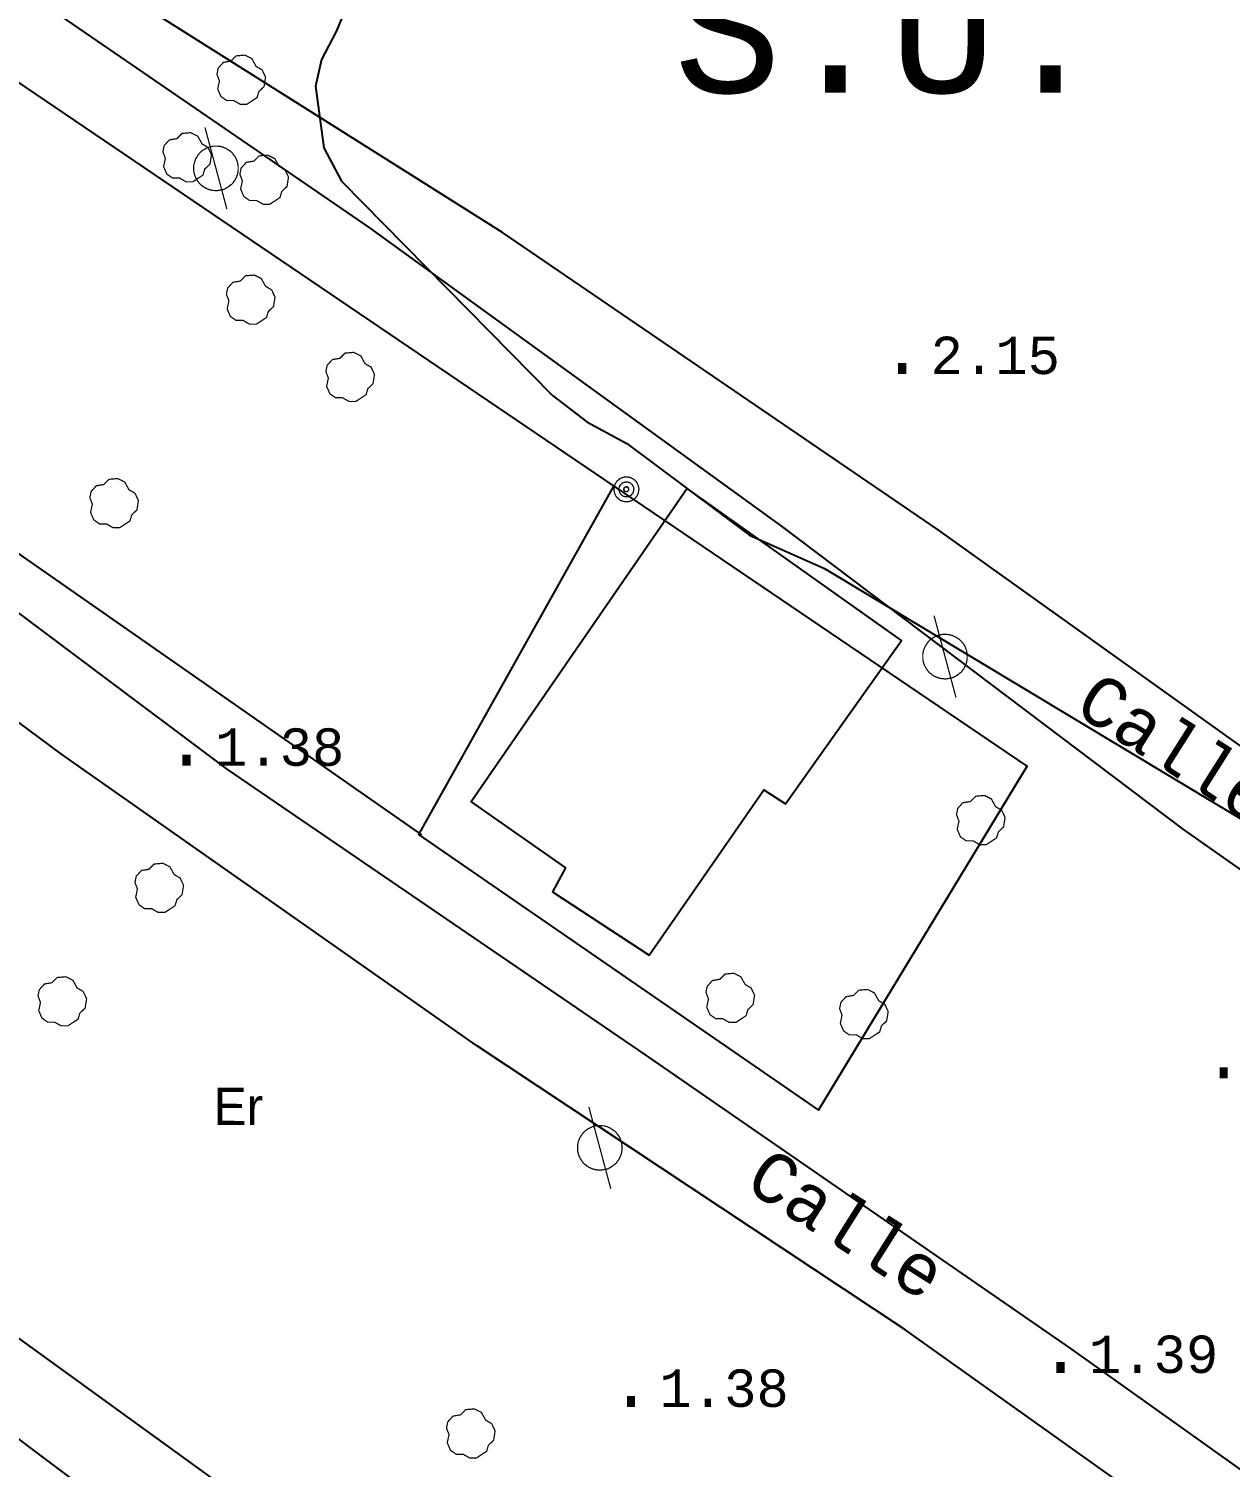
# Model space of a CAD drawing. Extents: x 743000 to 743800, y 4405200 to 4405700.
# Drawn here: x 743333.1 to 743381.3, y 4405561.1 to 4405618.8 of the extents above; entities that cross this region are included whole.
import ezdxf

# ---------------------------------------------------------------- set-up
doc = ezdxf.new("R2010")
doc.units = 0
doc.header["$MEASUREMENT"] = 0
for name, color, linetype in [('2', 7, 'CONTINUOUS'), ('21', 7, 'CONTINUOUS'), ('24', 7, 'CONTINUOUS'), ('41', 7, 'CONTINUOUS'), ('42', 7, 'CONTINUOUS'), ('50', 7, 'CONTINUOUS'), ('51', 7, 'CONTINUOUS'), ('6', 7, 'CONTINUOUS'), ('7', 7, 'CONTINUOUS'), ('8', 7, 'CONTINUOUS')]:
    doc.layers.add(name, color=color, linetype=linetype)
doc.styles.add('MONOTXT', font='monotxt', dxfattribs={"height": 0.2})
doc.styles.get("Standard").update_dxf_attribs({"font": 'txt', "height": 0.2})

msp = doc.modelspace()

# ---------------------------------------------------------------- linework, layer by layer
at = {"layer": '2', "color": 7, "linetype": 'Continuous'}
msp.add_3dface([(743800, 4405200), (743800, 4405700), (743000.0000000001, 4405700), (743000.0000000001, 4405200)], dxfattribs=at)
at = {"layer": '21', "color": 30, "linetype": 'Continuous', "elevation": 2}
msp.add_lwpolyline([(743346.48, 4405621.07), (743345.4699999999, 4405618.67), (743344.8799999999, 4405617.54), (743344.64, 4405616.48), (743344.98, 4405614), (743345.69, 4405612.67), (743354.15, 4405604.07), (743355.5299999998, 4405603.01), (743357.1399999999, 4405602.15), (743362.0499999998, 4405598.47), (743365.07, 4405597.13), (743383.1499999998, 4405586.26)], dxfattribs=at)
at = {"layer": '41', "color": 1, "linetype": 'Continuous', "extrusion": (-0.8796627942102503, 0.4755979063055419, 0), "const_width": 0.05, "elevation": 1441405.783523}
msp.add_lwpolyline([(-4228967.374436902, 2.9), (-4228982.891746592, 2.86)], dxfattribs=at)
at = {"layer": '41', "color": 1, "linetype": 'Continuous'}
msp.add_polyline3d([(743356.6, 4405600.43, 3.1), (743348.7700000001, 4405586.47, 3.1), (743364.82, 4405575.41, 3.45), (743373.2000000002, 4405589.2, 3.14), (743331.44, 4405617.49, 2.8), (743324.2900000002, 4405603.6, 2.57), (743348.89, 4405586.45, 3.16)], dxfattribs=at)
at = {"layer": '42', "color": 3, "linetype": 'Continuous', "const_width": 0.05}
for points, elevation in [([(743342.3, 4405616.02), (743341.8899999999, 4405615.75), (743341.6199999999, 4405615.75), (743341.3599999999, 4405615.9), (743341.0799999998, 4405615.9), (743340.8499999999, 4405616.060000001), (743340.7199999999, 4405616.36), (743340.7899999998, 4405616.69), (743340.69, 4405616.95), (743340.74, 4405617.2), (743340.95, 4405617.43), (743341.25, 4405617.48), (743341.4599999998, 4405617.69), (743341.8099999998, 4405617.72), (743342.0899999999, 4405617.58), (743342.26, 4405617.27), (743342.5, 4405617.13), (743342.6399999999, 4405616.84), (743342.5799999998, 4405616.46), (743342.3699999999, 4405616.26), (743342.3, 4405616.02)], 3.57), ([(743340.1299999999, 4405612.91), (743339.72, 4405612.64), (743339.4500000002, 4405612.64), (743339.1900000002, 4405612.79), (743338.9099999998, 4405612.79), (743338.6800000002, 4405612.95), (743338.55, 4405613.25), (743338.62, 4405613.58), (743338.52, 4405613.84), (743338.57, 4405614.09), (743338.78, 4405614.32), (743339.0799999998, 4405614.37), (743339.29, 4405614.58), (743339.64, 4405614.61), (743339.92, 4405614.47), (743340.0899999999, 4405614.16), (743340.3299999998, 4405614.02), (743340.47, 4405613.73), (743340.41, 4405613.35), (743340.2, 4405613.15), (743340.1299999999, 4405612.91)], 3.57), ([(743343.2199999999, 4405612.01), (743342.81, 4405611.74), (743342.5399999998, 4405611.74), (743342.28, 4405611.89), (743342, 4405611.89), (743341.77, 4405612.05), (743341.6400000001, 4405612.35), (743341.7099999998, 4405612.68), (743341.6099999999, 4405612.94), (743341.66, 4405613.19), (743341.8699999999, 4405613.42), (743342.17, 4405613.47), (743342.3799999999, 4405613.68), (743342.7299999999, 4405613.71), (743343.01, 4405613.57), (743343.1800000002, 4405613.26), (743343.4199999998, 4405613.12), (743343.56, 4405612.83), (743343.4999999999, 4405612.45), (743343.2900000002, 4405612.25), (743343.2199999999, 4405612.01)], 3.57), ([(743342.68, 4405607.2), (743342.27, 4405606.93), (743342, 4405606.93), (743341.7399999999, 4405607.08), (743341.4599999998, 4405607.08), (743341.2299999999, 4405607.24), (743341.0999999999, 4405607.54), (743341.1700000002, 4405607.87), (743341.07, 4405608.13), (743341.1199999999, 4405608.38), (743341.33, 4405608.61), (743341.6299999999, 4405608.66), (743341.84, 4405608.87), (743342.1900000002, 4405608.9), (743342.4699999999, 4405608.76), (743342.6399999999, 4405608.45), (743342.8799999999, 4405608.31), (743343.02, 4405608.02), (743342.9599999998, 4405607.64), (743342.75, 4405607.44), (743342.68, 4405607.2)], 3.76), ([(743346.67, 4405604.1), (743346.26, 4405603.83), (743345.99, 4405603.83), (743345.73, 4405603.98), (743345.45, 4405603.98), (743345.22, 4405604.14), (743345.0899999999, 4405604.44), (743345.16, 4405604.77), (743345.0600000002, 4405605.03), (743345.1099999999, 4405605.28), (743345.32, 4405605.51), (743345.6199999999, 4405605.56), (743345.8299999998, 4405605.77), (743346.18, 4405605.8), (743346.4599999998, 4405605.66), (743346.63, 4405605.35), (743346.8699999999, 4405605.21), (743347.01, 4405604.92), (743346.95, 4405604.54), (743346.74, 4405604.34), (743346.67, 4405604.1)], 4.02), ([(743337.2, 4405599.04), (743336.7899999998, 4405598.77), (743336.5199999998, 4405598.77), (743336.2599999999, 4405598.92), (743335.98, 4405598.92), (743335.7499999999, 4405599.08), (743335.62, 4405599.38), (743335.6899999998, 4405599.71), (743335.5899999999, 4405599.97), (743335.64, 4405600.22), (743335.8499999999, 4405600.45), (743336.15, 4405600.5), (743336.3599999999, 4405600.71), (743336.7099999998, 4405600.74), (743336.9899999999, 4405600.6), (743337.16, 4405600.29), (743337.4000000001, 4405600.15), (743337.5399999998, 4405599.86), (743337.4800000002, 4405599.48), (743337.27, 4405599.28), (743337.2, 4405599.04)], 3.59), ([(743371.9699999999, 4405586.33), (743371.56, 4405586.060000001), (743371.29, 4405586.060000001), (743371.03, 4405586.21), (743370.7499999999, 4405586.21), (743370.52, 4405586.37), (743370.39, 4405586.67), (743370.4599999998, 4405587), (743370.3599999999, 4405587.26), (743370.41, 4405587.51), (743370.6199999999, 4405587.74), (743370.92, 4405587.79), (743371.1299999999, 4405588), (743371.4799999999, 4405588.03), (743371.76, 4405587.89), (743371.9300000002, 4405587.58), (743372.1700000002, 4405587.44), (743372.31, 4405587.15), (743372.25, 4405586.77), (743372.04, 4405586.57), (743371.9699999999, 4405586.33)], 4.64), ([(743339.0100000001, 4405583.61), (743338.5999999999, 4405583.34), (743338.33, 4405583.34), (743338.07, 4405583.49), (743337.7899999998, 4405583.49), (743337.56, 4405583.65), (743337.43, 4405583.95), (743337.4999999999, 4405584.28), (743337.4000000001, 4405584.54), (743337.45, 4405584.79), (743337.6600000001, 4405585.02), (743337.9599999998, 4405585.07), (743338.1700000002, 4405585.28), (743338.52, 4405585.31), (743338.8, 4405585.17), (743338.9699999999, 4405584.86), (743339.21, 4405584.72), (743339.35, 4405584.43), (743339.29, 4405584.05), (743339.0799999998, 4405583.85), (743339.0100000001, 4405583.61)], 2.93), ([(743335.12, 4405579.060000001), (743334.7099999998, 4405578.79), (743334.4400000002, 4405578.79), (743334.1799999998, 4405578.94), (743333.8999999998, 4405578.94), (743333.6699999998, 4405579.1), (743333.54, 4405579.4), (743333.6099999999, 4405579.73), (743333.51, 4405579.99), (743333.56, 4405580.24), (743333.77, 4405580.47), (743334.07, 4405580.52), (743334.28, 4405580.73), (743334.6299999999, 4405580.76), (743334.9099999998, 4405580.62), (743335.0799999998, 4405580.310000001), (743335.3200000002, 4405580.17), (743335.4599999998, 4405579.88), (743335.4, 4405579.5), (743335.19, 4405579.3), (743335.12, 4405579.060000001)], 2.93), ([(743361.9200000002, 4405579.2), (743361.51, 4405578.93), (743361.24, 4405578.93), (743360.98, 4405579.08), (743360.6999999998, 4405579.08), (743360.47, 4405579.24), (743360.3399999999, 4405579.54), (743360.41, 4405579.87), (743360.3100000002, 4405580.13), (743360.3599999999, 4405580.38), (743360.5700000002, 4405580.61), (743360.8699999999, 4405580.66), (743361.08, 4405580.87), (743361.4300000002, 4405580.9), (743361.7099999998, 4405580.76), (743361.8799999999, 4405580.45), (743362.12, 4405580.310000001), (743362.26, 4405580.02), (743362.2, 4405579.64), (743361.99, 4405579.44), (743361.9200000002, 4405579.2)], 4.64), ([(743367.28, 4405578.55), (743366.87, 4405578.28), (743366.5999999999, 4405578.28), (743366.34, 4405578.43), (743366.06, 4405578.43), (743365.83, 4405578.59), (743365.7, 4405578.89), (743365.77, 4405579.22), (743365.67, 4405579.48), (743365.72, 4405579.73), (743365.93, 4405579.96), (743366.23, 4405580.01), (743366.44, 4405580.22), (743366.79, 4405580.25), (743367.07, 4405580.11), (743367.2399999999, 4405579.8), (743367.4799999999, 4405579.66), (743367.62, 4405579.37), (743367.56, 4405578.99), (743367.3499999999, 4405578.79), (743367.28, 4405578.55)], 4.64), ([(743351.5099999999, 4405561.73), (743351.0999999999, 4405561.46), (743350.83, 4405561.46), (743350.57, 4405561.61), (743350.2899999998, 4405561.61), (743350.06, 4405561.77), (743349.93, 4405562.07), (743349.9999999999, 4405562.4), (743349.9, 4405562.66), (743349.95, 4405562.91), (743350.16, 4405563.14), (743350.46, 4405563.19), (743350.6700000002, 4405563.4), (743351.0199999998, 4405563.43), (743351.3, 4405563.29), (743351.4699999999, 4405562.98), (743351.7099999998, 4405562.84), (743351.85, 4405562.55), (743351.7899999998, 4405562.17), (743351.58, 4405561.97), (743351.5099999999, 4405561.73)], 2.87)]:
    msp.add_lwpolyline(points, dxfattribs=dict(at, elevation=elevation))
at = {"layer": '51', "color": 1, "linetype": 'Continuous'}
msp.add_polyline3d([(743359.56, 4405600.34, 8.27), (743350.89, 4405587.78, 8.32), (743354.68, 4405585.13, 8.33), (743354.15, 4405584.17, 8.33), (743358.03, 4405581.62, 8.34), (743362.63, 4405588.25, 8.37), (743363.4999999999, 4405587.7, 8.37), (743368.1599999998, 4405594.24, 8.37), (743359.56, 4405600.34, 8.27)], dxfattribs=at)
at = {"layer": '6', "color": 7, "linetype": 'Continuous'}
for points in [[(743456.0899999999, 4405539.79, 3.24), (743454.28, 4405539.12, 3.22), (743453.2999999998, 4405539.37, 2.97), (743449.13, 4405541.79, 2.39), (743436.9499999998, 4405549.84, 2.32), (743420.0499999998, 4405562.37, 1.92), (743403.0199999998, 4405574.43, 1.98), (743385.94, 4405587.03, 2.39), (743369.6300000001, 4405598.68, 2.39), (743352.1499999998, 4405610.61, 2.38), (743334.53, 4405621.72, 2.05)], [(743329.85, 4405620.12, 2), (743327.8199999998, 4405617.02, 1.83), (743322.9000000001, 4405607.42, 1.83), (743322.5599999998, 4405606.04, 1.83), (743322.7399999999, 4405604.62, 1.83), (743323.3999999998, 4405603.08, 1.83), (743324.5799999998, 4405601.43, 1.83), (743341.0799999998, 4405589.08, 1.77), (743357.8699999999, 4405577.63, 1.76), (743374.9, 4405565.88, 1.74), (743391.6900000002, 4405553.92, 1.74)], [(743449.84, 4405532.94, 2.35), (743450.0100000001, 4405534.5, 2.35), (743449.6800000002, 4405535.75, 2.35), (743448.8299999998, 4405536.91, 2.35), (743431.57, 4405549.45, 2.34), (743429.31, 4405551.08, 2.34), (743413.0199999998, 4405563.03, 2.17), (743396.18, 4405574.93, 2.29), (743379.4599999998, 4405586.68, 2.42), (743363.3699999999, 4405598.81, 2.42), (743346.83, 4405610.8, 2.82), (743333.54, 4405619.9, 2.57)], [(743385.7999999998, 4405554.16, 2.02), (743368.29, 4405566.62, 2.02), (743351.0999999999, 4405578, 2.02), (743334.45, 4405589.69, 2.07), (743323.3299999998, 4405597.94, 2.07), (743321.56, 4405599.88, 2.07), (743320.3299999998, 4405600.53, 2.07), (743319.0300000001, 4405599.66, 2.07), (743312.39, 4405584.57, 2.06), (743311.94, 4405583.24, 2.06), (743312.48, 4405582.17, 2.06), (743328.56, 4405569.27, 1.93), (743346.0199999998, 4405556.64, 1.84), (743362.96, 4405544.76, 1.76), (743380.1199999999, 4405531.77, 2.05), (743397.06, 4405519.73, 2.86)], [(743422.63, 4405500, 2.78), (743412.57, 4405505.46, 2.82), (743404.1, 4405511.17, 2.82), (743386.9799999999, 4405522.99, 2.26), (743370.5, 4405534.9, 2.01), (743354.11, 4405546.61, 1.99), (743337.27, 4405558.82, 1.99), (743320.5999999999, 4405571.32, 1.99), (743311.7599999999, 4405578.63, 1.98), (743310.9799999999, 4405579.62, 1.98), (743309.9799999999, 4405580.02, 1.98), (743309.1199999999, 4405579.02, 1.98), (743301.4999999999, 4405565.08, 1.98), (743301.12, 4405563.75, 1.97), (743300.94, 4405562.35, 1.97), (743300.98, 4405560.95, 1.97), (743301.64, 4405559.46, 1.97), (743302.24, 4405558.64, 1.97), (743318.8499999999, 4405545.67, 1.98), (743335.7099999998, 4405534.6, 1.98), (743352.9300000002, 4405522.56, 1.99), (743369.8100000002, 4405510.33, 2.35), (743386.05, 4405500, 2.56)]]:
    msp.add_polyline3d(points, dxfattribs=at)
at = {"layer": '7', "color": 7, "linetype": 'Continuous', "const_width": 0.05, "elevation": 2.71}
for points in [[(743357.3599999999, 4405600.74), (743357.33, 4405600.75), (743357.31, 4405600.77), (743357.28, 4405600.78), (743357.25, 4405600.79), (743357.2099999998, 4405600.79), (743357.18, 4405600.8), (743357.15, 4405600.8), (743357.1199999999, 4405600.8), (743357.0899999999, 4405600.8), (743357.06, 4405600.8), (743357.03, 4405600.8), (743357, 4405600.79), (743356.9699999999, 4405600.78), (743356.93, 4405600.77), (743356.9100000001, 4405600.76), (743356.8799999999, 4405600.74), (743356.8499999999, 4405600.73), (743356.8299999998, 4405600.71), (743356.8, 4405600.69), (743356.78, 4405600.67), (743356.75, 4405600.65), (743356.73, 4405600.62), (743356.7099999998, 4405600.6), (743356.7, 4405600.57), (743356.6800000002, 4405600.54), (743356.67, 4405600.52), (743356.65, 4405600.49), (743356.64, 4405600.46), (743356.6299999999, 4405600.43), (743356.6299999999, 4405600.4), (743356.6199999999, 4405600.37), (743356.6199999999, 4405600.33), (743356.6199999999, 4405600.3), (743356.6199999999, 4405600.27), (743356.6199999999, 4405600.24), (743356.6299999999, 4405600.21), (743356.64, 4405600.18), (743356.64, 4405600.15), (743356.6600000001, 4405600.12), (743356.67, 4405600.09), (743356.6800000002, 4405600.060000001), (743356.7, 4405600.03), (743356.7199999999, 4405600.01), (743356.74, 4405599.98), (743356.76, 4405599.96), (743356.78, 4405599.94), (743356.8099999998, 4405599.92), (743356.8299999998, 4405599.9), (743356.86, 4405599.88), (743356.8899999999, 4405599.86), (743356.9100000001, 4405599.85), (743356.94, 4405599.84), (743356.9699999999, 4405599.83), (743357, 4405599.82), (743357.03, 4405599.82), (743357.07, 4405599.81), (743357.0999999999, 4405599.81), (743357.1299999999, 4405599.81), (743357.16, 4405599.81), (743357.1900000002, 4405599.81), (743357.2199999999, 4405599.82), (743357.25, 4405599.83), (743357.28, 4405599.84), (743357.31, 4405599.85), (743357.3399999999, 4405599.86), (743357.37, 4405599.88), (743357.3999999998, 4405599.89), (743357.4200000002, 4405599.91), (743357.45, 4405599.93), (743357.4699999999, 4405599.95), (743357.4899999999, 4405599.98), (743357.51, 4405600), (743357.53, 4405600.03), (743357.55, 4405600.05), (743357.5599999998, 4405600.08), (743357.57, 4405600.11), (743357.59, 4405600.14), (743357.5999999999, 4405600.17), (743357.5999999999, 4405600.2), (743357.61, 4405600.23), (743357.61, 4405600.26), (743357.62, 4405600.29), (743357.62, 4405600.33), (743357.61, 4405600.36), (743357.61, 4405600.39), (743357.5999999999, 4405600.42), (743357.59, 4405600.45), (743357.58, 4405600.48), (743357.57, 4405600.51), (743357.5599999998, 4405600.54), (743357.54, 4405600.57), (743357.5199999998, 4405600.59), (743357.51, 4405600.62), (743357.4899999999, 4405600.64), (743357.4599999998, 4405600.66), (743357.44, 4405600.69), (743357.4200000002, 4405600.7), (743357.39, 4405600.72), (743357.3599999999, 4405600.74)], [(743357.26, 4405600.57), (743357.25, 4405600.58), (743357.2299999999, 4405600.58), (743357.2099999998, 4405600.59), (743357.1900000002, 4405600.59), (743357.1700000002, 4405600.6), (743357.16, 4405600.6), (743357.1399999999, 4405600.6), (743357.1199999999, 4405600.6), (743357.0999999999, 4405600.6), (743357.08, 4405600.6), (743357.06, 4405600.6), (743357.04, 4405600.59), (743357.02, 4405600.59), (743357.0099999999, 4405600.58), (743356.9900000001, 4405600.58), (743356.9699999999, 4405600.57), (743356.9599999998, 4405600.56), (743356.94, 4405600.55), (743356.93, 4405600.53), (743356.9100000001, 4405600.52), (743356.8999999998, 4405600.51), (743356.8899999999, 4405600.49), (743356.8799999999, 4405600.48), (743356.86, 4405600.46), (743356.8499999999, 4405600.45), (743356.8499999999, 4405600.43), (743356.84, 4405600.41), (743356.8299999998, 4405600.4), (743356.8299999998, 4405600.38), (743356.82, 4405600.36), (743356.82, 4405600.34), (743356.82, 4405600.32), (743356.82, 4405600.3), (743356.82, 4405600.28), (743356.82, 4405600.26), (743356.8299999998, 4405600.25), (743356.8299999998, 4405600.23), (743356.84, 4405600.21), (743356.84, 4405600.19), (743356.8499999999, 4405600.17), (743356.86, 4405600.16), (743356.8699999999, 4405600.14), (743356.8799999999, 4405600.13), (743356.8899999999, 4405600.11), (743356.8999999998, 4405600.1), (743356.92, 4405600.08), (743356.93, 4405600.07), (743356.9500000002, 4405600.060000001), (743356.9599999998, 4405600.05), (743356.9799999999, 4405600.04), (743357, 4405600.03), (743357.0099999999, 4405600.03), (743357.03, 4405600.02), (743357.0499999998, 4405600.02), (743357.07, 4405600.01), (743357.0899999999, 4405600.01), (743357.11, 4405600.01), (743357.1299999999, 4405600.01), (743357.1399999999, 4405600.01), (743357.16, 4405600.01), (743357.18, 4405600.01), (743357.2, 4405600.02), (743357.2199999999, 4405600.03), (743357.24, 4405600.03), (743357.25, 4405600.04), (743357.27, 4405600.05), (743357.29, 4405600.060000001), (743357.2999999998, 4405600.07), (743357.31, 4405600.08), (743357.33, 4405600.1), (743357.3399999999, 4405600.11), (743357.35, 4405600.13), (743357.37, 4405600.14), (743357.3799999999, 4405600.16), (743357.3799999999, 4405600.17), (743357.39, 4405600.19), (743357.3999999998, 4405600.21), (743357.3999999998, 4405600.23), (743357.4099999998, 4405600.24), (743357.4099999998, 4405600.26), (743357.4099999998, 4405600.28), (743357.4099999998, 4405600.3), (743357.4200000002, 4405600.32), (743357.4099999998, 4405600.34), (743357.4099999998, 4405600.36), (743357.4099999998, 4405600.38), (743357.3999999998, 4405600.39), (743357.39, 4405600.41), (743357.39, 4405600.43), (743357.3799999999, 4405600.45), (743357.37, 4405600.46), (743357.3599999999, 4405600.48), (743357.35, 4405600.49), (743357.3399999999, 4405600.51), (743357.3199999998, 4405600.52), (743357.31, 4405600.53), (743357.29, 4405600.55), (743357.28, 4405600.56), (743357.26, 4405600.57)], [(743357.16, 4405600.39), (743357.16, 4405600.4), (743357.15, 4405600.4), (743357.15, 4405600.4), (743357.1399999999, 4405600.4), (743357.1299999999, 4405600.4), (743357.1299999999, 4405600.41), (743357.1199999999, 4405600.41), (743357.11, 4405600.41), (743357.11, 4405600.41), (743357.0999999999, 4405600.41), (743357.0999999999, 4405600.41), (743357.0899999999, 4405600.4), (743357.0899999999, 4405600.4), (743357.08, 4405600.4), (743357.07, 4405600.4), (743357.07, 4405600.4), (743357.06, 4405600.39), (743357.06, 4405600.39), (743357.0499999998, 4405600.39), (743357.0499999998, 4405600.38), (743357.04, 4405600.38), (743357.04, 4405600.37), (743357.03, 4405600.37), (743357.03, 4405600.36), (743357.03, 4405600.36), (743357.02, 4405600.35), (743357.02, 4405600.35), (743357.02, 4405600.34), (743357.02, 4405600.34), (743357.02, 4405600.33), (743357.0099999999, 4405600.32), (743357.0099999999, 4405600.32), (743357.0099999999, 4405600.310000001), (743357.0099999999, 4405600.3), (743357.0099999999, 4405600.3), (743357.0099999999, 4405600.29), (743357.02, 4405600.29), (743357.02, 4405600.28), (743357.02, 4405600.27), (743357.02, 4405600.27), (743357.02, 4405600.26), (743357.03, 4405600.26), (743357.03, 4405600.25), (743357.03, 4405600.25), (743357.04, 4405600.24), (743357.04, 4405600.24), (743357.0499999998, 4405600.23), (743357.0499999998, 4405600.23), (743357.06, 4405600.23), (743357.06, 4405600.22), (743357.07, 4405600.22), (743357.07, 4405600.22), (743357.08, 4405600.22), (743357.0899999999, 4405600.21), (743357.0899999999, 4405600.21), (743357.0999999999, 4405600.21), (743357.11, 4405600.21), (743357.11, 4405600.21), (743357.1199999999, 4405600.21), (743357.1199999999, 4405600.21), (743357.1299999999, 4405600.21), (743357.1399999999, 4405600.21), (743357.1399999999, 4405600.22), (743357.15, 4405600.22), (743357.15, 4405600.22), (743357.16, 4405600.22), (743357.16, 4405600.23), (743357.1700000002, 4405600.23), (743357.1700000002, 4405600.23), (743357.18, 4405600.24), (743357.18, 4405600.24), (743357.1900000002, 4405600.25), (743357.1900000002, 4405600.25), (743357.1900000002, 4405600.26), (743357.2, 4405600.26), (743357.2, 4405600.27), (743357.2, 4405600.27), (743357.2099999998, 4405600.28), (743357.2099999998, 4405600.29), (743357.2099999998, 4405600.29), (743357.2099999998, 4405600.3), (743357.2099999998, 4405600.3), (743357.2099999998, 4405600.310000001), (743357.2099999998, 4405600.32), (743357.2099999998, 4405600.32), (743357.2099999998, 4405600.33), (743357.2099999998, 4405600.33), (743357.2, 4405600.34), (743357.2, 4405600.35), (743357.2, 4405600.35), (743357.2, 4405600.36), (743357.1900000002, 4405600.36), (743357.1900000002, 4405600.37), (743357.1900000002, 4405600.37), (743357.18, 4405600.38), (743357.18, 4405600.38), (743357.1700000002, 4405600.39), (743357.1700000002, 4405600.39), (743357.16, 4405600.39)]]:
    msp.add_lwpolyline(points, dxfattribs=at)
at = {"layer": '8', "color": 7, "linetype": 'Continuous', "const_width": 0.05}
for points, elevation in [([(743341.0899999999, 4405611.54), (743340.2099999998, 4405614.82)], 10.15), ([(743341.0999999999, 4405613.95), (743341.0500000002, 4405613.98), (743340.9899999999, 4405614), (743340.94, 4405614.03), (743340.89, 4405614.04), (743340.8299999998, 4405614.06), (743340.78, 4405614.06), (743340.7199999999, 4405614.07), (743340.67, 4405614.07), (743340.6099999999, 4405614.07), (743340.55, 4405614.07), (743340.49, 4405614.06), (743340.4399999998, 4405614.05), (743340.38, 4405614.03), (743340.3299999998, 4405614.02), (743340.2799999998, 4405613.99), (743340.23, 4405613.97), (743340.18, 4405613.94), (743340.1299999999, 4405613.91), (743340.0899999999, 4405613.88), (743340.04, 4405613.84), (743340, 4405613.8), (743339.9699999999, 4405613.76), (743339.9299999998, 4405613.71), (743339.9, 4405613.66), (743339.87, 4405613.61), (743339.8399999999, 4405613.57), (743339.82, 4405613.51), (743339.8000000002, 4405613.46), (743339.7800000001, 4405613.4), (743339.7699999998, 4405613.35), (743339.76, 4405613.29), (743339.76, 4405613.24), (743339.76, 4405613.18), (743339.76, 4405613.12), (743339.76, 4405613.07), (743339.7699999998, 4405613.01), (743339.7800000001, 4405612.96), (743339.8000000002, 4405612.9), (743339.82, 4405612.85), (743339.8399999999, 4405612.8), (743339.87, 4405612.74), (743339.9, 4405612.7), (743339.9299999998, 4405612.65), (743339.96, 4405612.61), (743340, 4405612.560000001), (743340.04, 4405612.52), (743340.0899999999, 4405612.49), (743340.1299999999, 4405612.45), (743340.18, 4405612.42), (743340.23, 4405612.39), (743340.2799999998, 4405612.37), (743340.3299999998, 4405612.35), (743340.38, 4405612.33), (743340.4399999998, 4405612.310000001), (743340.4999999999, 4405612.3), (743340.55, 4405612.29), (743340.6099999999, 4405612.29), (743340.66, 4405612.28), (743340.7199999999, 4405612.29), (743340.78, 4405612.3), (743340.8299999998, 4405612.310000001), (743340.89, 4405612.32), (743340.94, 4405612.33), (743341, 4405612.35), (743341.0500000002, 4405612.38), (743341.0999999999, 4405612.41), (743341.15, 4405612.44), (743341.1899999998, 4405612.47), (743341.2299999999, 4405612.51), (743341.2799999998, 4405612.54), (743341.32, 4405612.58), (743341.3499999999, 4405612.63), (743341.3900000001, 4405612.67), (743341.42, 4405612.72), (743341.44, 4405612.77), (743341.47, 4405612.82), (743341.49, 4405612.88), (743341.51, 4405612.93), (743341.5199999998, 4405612.98), (743341.53, 4405613.04), (743341.5399999998, 4405613.1), (743341.5399999998, 4405613.15), (743341.5399999998, 4405613.21), (743341.5399999998, 4405613.26), (743341.53, 4405613.32), (743341.5199999998, 4405613.38), (743341.51, 4405613.43), (743341.49, 4405613.49), (743341.47, 4405613.54), (743341.45, 4405613.59), (743341.42, 4405613.64), (743341.3900000001, 4405613.69), (743341.3499999999, 4405613.73), (743341.32, 4405613.78), (743341.2799999998, 4405613.82), (743341.24, 4405613.86), (743341.1899999998, 4405613.89), (743341.14, 4405613.92), (743341.0999999999, 4405613.95)], 10.15), ([(743370.34, 4405591.96), (743369.46, 4405595.24)], 10.16), ([(743370.3499999999, 4405594.37), (743370.3, 4405594.4), (743370.2399999999, 4405594.42), (743370.19, 4405594.45), (743370.1400000001, 4405594.46), (743370.0799999998, 4405594.48), (743370.03, 4405594.48), (743369.97, 4405594.49), (743369.92, 4405594.49), (743369.8599999999, 4405594.49), (743369.8, 4405594.49), (743369.74, 4405594.48), (743369.6899999998, 4405594.47), (743369.6300000001, 4405594.45), (743369.5799999998, 4405594.44), (743369.5299999998, 4405594.41), (743369.48, 4405594.39), (743369.4299999998, 4405594.36), (743369.38, 4405594.33), (743369.3399999999, 4405594.3), (743369.29, 4405594.26), (743369.2499999999, 4405594.22), (743369.2199999999, 4405594.18), (743369.1799999998, 4405594.13), (743369.15, 4405594.08), (743369.1200000001, 4405594.03), (743369.0899999999, 4405593.99), (743369.07, 4405593.93), (743369.05, 4405593.88), (743369.03, 4405593.82), (743369.0199999998, 4405593.77), (743369.0099999999, 4405593.71), (743369.0099999999, 4405593.66), (743369.0099999999, 4405593.6), (743369.0099999999, 4405593.54), (743369.0099999999, 4405593.49), (743369.0199999998, 4405593.43), (743369.03, 4405593.38), (743369.05, 4405593.32), (743369.07, 4405593.27), (743369.0899999999, 4405593.22), (743369.1200000001, 4405593.16), (743369.15, 4405593.12), (743369.1799999998, 4405593.07), (743369.21, 4405593.03), (743369.2499999999, 4405592.98), (743369.29, 4405592.94), (743369.3399999999, 4405592.91), (743369.38, 4405592.87), (743369.4299999998, 4405592.84), (743369.48, 4405592.81), (743369.5299999998, 4405592.79), (743369.5799999998, 4405592.77), (743369.6300000001, 4405592.75), (743369.6899999998, 4405592.73), (743369.75, 4405592.72), (743369.8, 4405592.71), (743369.8599999999, 4405592.71), (743369.91, 4405592.7), (743369.97, 4405592.71), (743370.03, 4405592.72), (743370.0799999998, 4405592.73), (743370.1400000001, 4405592.74), (743370.19, 4405592.75), (743370.25, 4405592.77), (743370.3, 4405592.8), (743370.3499999999, 4405592.83), (743370.4, 4405592.86), (743370.44, 4405592.89), (743370.48, 4405592.93), (743370.5299999998, 4405592.96), (743370.5700000002, 4405593), (743370.5999999999, 4405593.05), (743370.64, 4405593.09), (743370.67, 4405593.14), (743370.6900000002, 4405593.19), (743370.72, 4405593.24), (743370.74, 4405593.3), (743370.76, 4405593.35), (743370.77, 4405593.4), (743370.78, 4405593.46), (743370.7899999998, 4405593.52), (743370.7899999998, 4405593.57), (743370.7899999998, 4405593.63), (743370.7899999998, 4405593.68), (743370.78, 4405593.74), (743370.77, 4405593.8), (743370.76, 4405593.85), (743370.74, 4405593.91), (743370.72, 4405593.96), (743370.7, 4405594.01), (743370.67, 4405594.06), (743370.64, 4405594.11), (743370.5999999999, 4405594.15), (743370.5700000002, 4405594.2), (743370.5299999998, 4405594.24), (743370.4899999999, 4405594.28), (743370.44, 4405594.310000001), (743370.39, 4405594.34), (743370.3499999999, 4405594.37)], 10.16), ([(743356.49, 4405572.26), (743355.6099999999, 4405575.54)], 9.67), ([(743356.4999999999, 4405574.67), (743356.45, 4405574.7), (743356.3899999999, 4405574.72), (743356.3399999999, 4405574.75), (743356.29, 4405574.76), (743356.23, 4405574.78), (743356.18, 4405574.78), (743356.1199999999, 4405574.79), (743356.0700000002, 4405574.79), (743356.01, 4405574.79), (743355.9499999998, 4405574.79), (743355.8900000001, 4405574.78), (743355.8399999999, 4405574.77), (743355.78, 4405574.75), (743355.7299999999, 4405574.74), (743355.68, 4405574.71), (743355.63, 4405574.69), (743355.58, 4405574.66), (743355.5299999998, 4405574.63), (743355.49, 4405574.6), (743355.4399999998, 4405574.560000001), (743355.3999999998, 4405574.52), (743355.3699999999, 4405574.48), (743355.3299999998, 4405574.43), (743355.3000000002, 4405574.38), (743355.27, 4405574.33), (743355.2399999999, 4405574.29), (743355.2199999999, 4405574.23), (743355.1999999998, 4405574.18), (743355.18, 4405574.12), (743355.17, 4405574.07), (743355.16, 4405574.01), (743355.16, 4405573.96), (743355.16, 4405573.9), (743355.16, 4405573.84), (743355.16, 4405573.79), (743355.17, 4405573.73), (743355.18, 4405573.68), (743355.1999999998, 4405573.62), (743355.2199999999, 4405573.57), (743355.2399999999, 4405573.52), (743355.27, 4405573.46), (743355.3000000002, 4405573.42), (743355.3299999998, 4405573.37), (743355.3599999999, 4405573.33), (743355.3999999998, 4405573.28), (743355.4399999998, 4405573.24), (743355.49, 4405573.21), (743355.5299999998, 4405573.17), (743355.58, 4405573.14), (743355.63, 4405573.11), (743355.68, 4405573.09), (743355.7299999999, 4405573.07), (743355.78, 4405573.05), (743355.8399999999, 4405573.03), (743355.9, 4405573.02), (743355.9499999998, 4405573.01), (743356.01, 4405573.01), (743356.06, 4405573), (743356.1199999999, 4405573.01), (743356.18, 4405573.02), (743356.23, 4405573.03), (743356.29, 4405573.04), (743356.3399999999, 4405573.05), (743356.4000000001, 4405573.07), (743356.45, 4405573.1), (743356.4999999999, 4405573.13), (743356.55, 4405573.16), (743356.5899999999, 4405573.19), (743356.6299999999, 4405573.23), (743356.6800000002, 4405573.26), (743356.7199999999, 4405573.3), (743356.75, 4405573.35), (743356.7899999998, 4405573.39), (743356.82, 4405573.44), (743356.84, 4405573.49), (743356.8699999999, 4405573.54), (743356.8899999999, 4405573.6), (743356.9100000001, 4405573.65), (743356.92, 4405573.7), (743356.93, 4405573.76), (743356.94, 4405573.82), (743356.94, 4405573.87), (743356.94, 4405573.93), (743356.94, 4405573.98), (743356.93, 4405574.04), (743356.92, 4405574.1), (743356.9100000001, 4405574.15), (743356.8899999999, 4405574.21), (743356.8699999999, 4405574.26), (743356.8499999999, 4405574.310000001), (743356.82, 4405574.36), (743356.7899999998, 4405574.41), (743356.75, 4405574.45), (743356.7199999999, 4405574.5), (743356.6800000002, 4405574.54), (743356.64, 4405574.58), (743356.5899999999, 4405574.61), (743356.5399999998, 4405574.64), (743356.4999999999, 4405574.67)], 9.67)]:
    msp.add_lwpolyline(points, dxfattribs=dict(at, elevation=elevation))

# ---------------------------------------------------------------- texts
at = {"layer": '24', "color": 7, "linetype": 'Continuous', "style": 'MONOTXT'}
for s, height, p in [('2.15                        ', 1.5, (743369.3200000002, 4405604.93, 2.15)), ('.                           ', 1.99, (743367.32, 4405604.93, 2.15)), ('1.38                        ', 1.5, (743340.6099999999, 4405589.22, 1.38)), ('.                           ', 1.99, (743338.61, 4405589.22, 1.38)), ('.                           ', 1.99, (743380.22, 4405576.68, 1.4)), ('1.39                        ', 1.5, (743375.67, 4405564.87, 1.39)), ('.                           ', 1.99, (743373.6699999998, 4405564.87, 1.39)), ('1.38                        ', 1.5, (743358.4400000002, 4405563.51, 1.38)), ('.                           ', 1.99, (743356.4400000002, 4405563.51, 1.38))]:
    msp.add_text(s, height=height, dxfattribs=at).set_placement(p)
at = {"layer": '42', "color": 7, "linetype": 'Continuous'}
msp.add_text('Er                          ', height=1.49, rotation=359.7900000066, dxfattribs=at).set_placement((743340.55, 4405574.82, 2.23))
at = {"layer": '50', "color": 7, "linetype": 'Continuous', "style": 'MONOTXT'}
msp.add_text('S.U.                        ', height=4.99, dxfattribs=at).set_placement((743359.0199999998, 4405616.21))
for p in [(743375.01, 4405591.38), (743361.79, 4405572.3)]:
    msp.add_text('Calle                       ', height=1.99, rotation=327.6999999869, dxfattribs=at).set_placement(p)

doc.saveas('drawing.dxf')
